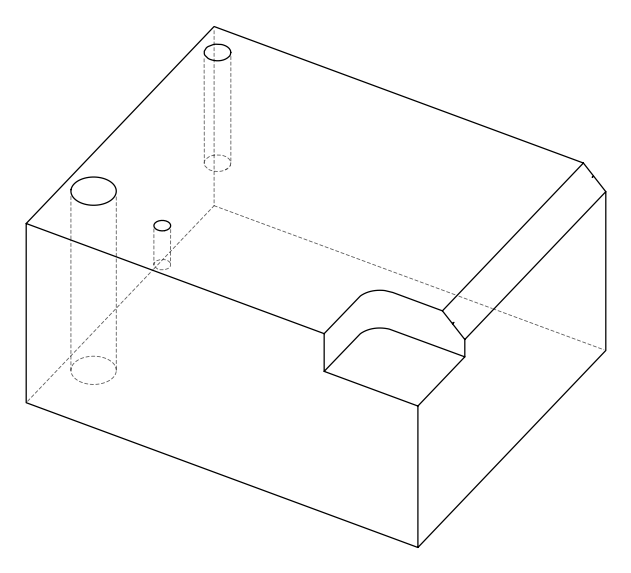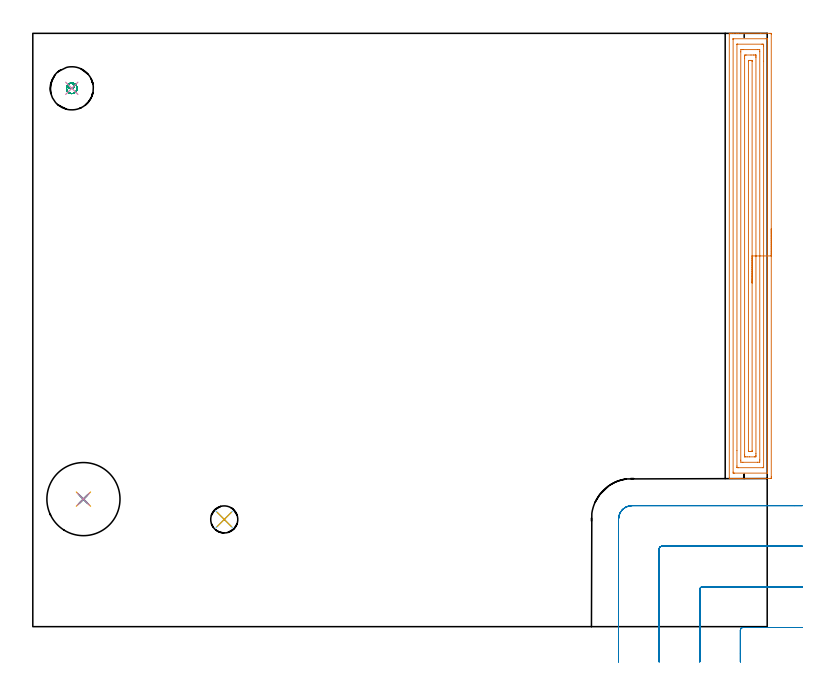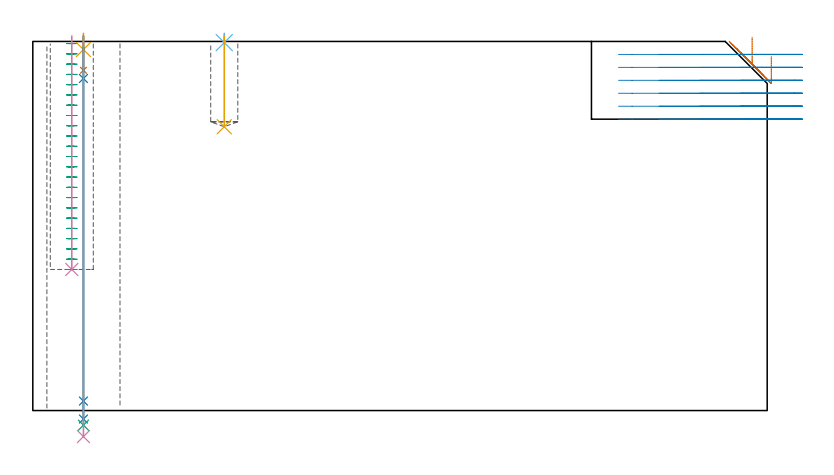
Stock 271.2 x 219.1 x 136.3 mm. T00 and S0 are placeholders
(PLAN: 11 operations, 9 tool changes, 16.7 min)
(1 AREA_MILL | FG_CHAMFER_SURFACE | UGT0205_001 | 8.15 min | 20626 mm3)
(2 MILL_CORNER_NOTCH_RECTANGULAR | CORNER_NOTCH_RECTANGULAR | UGT0201_136 | Follow Part, ap 5, ae 75% | 4.38 min | 99625 mm3)
(3 MILL_BLIND_HOLE_FROM_SOLID_MATERIAL | STEP1POCKET | NXT0201_011 | Spiral | 1.76 min | 16716 mm3)
(4 BORE_BLIND_HOLE | STEP1POCKET | UGT0332_074 | 0.35 min | 0 mm3)
(5 SPOT_DRILL | STEP1HOLE | NXT0321_9005460120000 | 0.05 min | 180 mm3)
(6 SPOT_DRILL_1 | STEP1POCKET_1 | NXT0321_9005460120000 | 0.03 min | 11 mm3)
(7 DRILL_BLIND_HOLE_INTO_CENTER | STEP1HOLE | UGT0301_191 | 0.05 min | 272 mm3)
(8 GUN_DRILL_THROUGH_HOLE | STEP1HOLE | UGT0307_003 | 0.62 min | 4873 mm3)
(9 SPADE_DRILL_TO_ENLARGE_THROUGH_HOLE | STEP1HOLE | UGT0306_008 | 0.58 min | 27417 mm3)
(10 DRILL_TO_ENLARGE_THROUGH_HOLE | STEP1HOLE | UGT0301_389 | 0.59 min | 45251 mm3)
(11 DRILL_BLIND_HOLE_INTO_CENTER_1 | STEP1POCKET_1 | NXT0301_071 | 0.14 min | 2372 mm3)
(TOOL UGT0205_001 | Chamfer Mill 20 x 3 x 45 deg. | D20 FL50 Z2)
(TOOL UGT0201_136 | Carbide End Mill 20.0 | D20 FL30 Z4)
(TOOL NXT0201_011 | ENDMILL 12mm [2P460-1200-NA 1630] | D12 FL38 Z6)
(TOOL UGT0332_074 | 15.8 mm Rough Boring Bar | D15.8)
(TOOL NXT0321_9005460120000 | NC Spot Drill, 142deg, 12mm, Carbide, Uncoated | D12 PA142 FL30 Z2)
(TOOL UGT0301_191 | Twist Drill 7.1 mm | D7.1 PA118 FL66 Z2)
(TOOL UGT0307_003 | Gun Drill 7 mm | D7 PA130 FL24 Z1)
(TOOL UGT0306_008 | Spade Drill 17.5mm | D17.5 PA132 FL10 Z2)
(TOOL UGT0301_389 | Twist Drill 27 mm | D27 PA118 FL165 Z2)
(TOOL NXT0301_071 | Carbide Drill 10mm [860.1-1000-030A1-MM 2214] | D10 PA140 FL47 Z2)
(OP 1 AREA_MILL)
G17 G21 G94 G90
T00 M6
G54
G17 G0 G90 X272.7 Y146.9 S1061 M3
G43 Z146.3 H0
Z130.8
G94 G1 Y146.862 Z129.928 F250.
Y146.748 Z129.064
Y146.559 Z128.212
Y146.297 Z127.38
Y145.963 Z126.574
Y145.56 Z125.8
Y145.091 Z125.064
Y144.56 Z124.372
Y143.971 Z123.729
Y143.328 Z123.14
Y142.636 Z122.608
Y141.9 Z122.14
Y141.126 Z121.737
Y140.32 Z121.403
Y139.488 Z121.141
Y138.636 Z120.952
Y137.772 Z120.838
Y136.9 Z120.8
Y55.297
X272.697 Y55.01 Z120.802
X272.692 Y54.71 Z120.806
X272.387 Y54.7 Z121.11
X261.084 Z132.411
X260.487 Z133.007
X259.896 Z133.601
X259.594 Z133.902
X259.003 Z134.493
X258.701 Z134.794
X258.098 Z135.402
X257.809 Z135.691
X257.612 Z135.888
X257.228 Z136.262
X257.202 Y54.709 Z136.288
X257.2 Y54.851 Z136.3
Y218.949
X257.203 Y219.09 Z136.288
X257.252 Y219.093 Z136.239
X257.612 Y219.1 Z135.887
X258.097 Z135.402
X258.701 Z134.794
X259.896 Z133.601
X260.487 Z133.007
X268.819 Z124.678
X272.091 Z121.406
X272.389 Y219.098 Z121.108
X272.692 Y219.09 Z120.806
X272.699 Y218.788 Z120.799
X272.7 Y136.9 Z120.8
X271.286 Z122.214
X271.285 Y56.994 Z122.215
X271.284 Y56.907 Z122.216
X271.279 Y56.734 Z122.221
X271.276 Y56.708 Z122.224
X271.269 Y56.706 Z122.231
X271.246 Y56.702 Z122.254
X271.199 Y56.701 Z122.301
X259.081 Z134.419
X258.701 Y56.705 Z134.799
X258.648 Y56.709 Z134.852
X258.621 Y56.713 Z134.879
X258.614 Y57.08 Z134.886
X258.615 Y216.806 Z134.885
X258.616 Y216.893 Z134.884
X258.621 Y217.066 Z134.879
X258.624 Y217.092 Z134.876
X258.631 Y217.094 Z134.869
X258.654 Y217.097 Z134.846
X258.701 Y217.099 Z134.799
X270.818 Z122.682
X271.199 Y217.095 Z122.301
X271.252 Y217.091 Z122.248
X271.279 Y217.087 Z122.221
X271.286 Y216.719 Z122.214
Y136.9
X269.872 Z123.628
X269.871 Y58.864 Z123.629
X269.87 Y58.75 Z123.63
X269.868 Y58.722 Z123.632
X269.866 Y58.715 Z123.634
X269.851 Y58.71 Z123.649
X269.742 Y58.704 Z123.758
X269.577 Y58.7 Z123.923
X260.651 Z132.849
X260.487 Y58.703 Z133.013
X260.323 Y58.708 Z133.177
X260.035 Y58.721 Z133.465
X260.033 Y58.864 Z133.467
X260.029 Y59.321 Z133.471
X260.028 Y65.035 Z133.472
X260.029 Y214.936 Z133.471
X260.03 Y215.05 Z133.47
X260.032 Y215.077 Z133.468
X260.034 Y215.085 Z133.466
X260.05 Y215.09 Z133.45
X260.158 Y215.096 Z133.342
X260.323 Y215.1 Z133.177
X269.249 Z124.251
X269.413 Y215.098 Z124.087
X269.578 Y215.092 Z123.922
X269.865 Y215.079 Z123.635
X269.867 Y214.936 Z123.633
X269.871 Y214.479 Z123.629
X269.872 Y208.793 Z123.628
Y136.9
X268.457 Z125.043
Y61.54
X268.45 Y60.718 Z125.05
X267.628 Y60.7 Z125.872
X267.576 Z125.924
X262.22 Z131.28
X261.45 Y60.719 Z132.05
X261.443 Y61.476 Z132.057
Y212.26
X261.45 Y213.082 Z132.05
X262.272 Y213.1 Z131.228
X262.324 Z131.176
X267.68 Z125.82
X268.45 Y213.08 Z125.05
X268.457 Y212.324 Z125.043
Y136.9
X267.043 Z126.457
Y63.908
X267.042 Y63.323 Z126.458
X267.04 Y63.019 Z126.46
X267.036 Y62.718 Z126.464
X266.735 Y62.709 Z126.765
X266.464 Y62.702 Z127.036
X264.681 Y62.7 Z128.819
X263.788 Z129.712
X263.165 Y62.703 Z130.335
X262.888 Y62.707 Z130.612
X262.863 Y62.719 Z130.637
X262.861 Y62.734 Z130.639
X262.858 Y63.323 Z130.642
X262.857 Y63.631 Z130.643
Y209.892
X262.858 Y210.477 Z130.642
X262.86 Y210.781 Z130.64
X262.864 Y211.082 Z130.636
X263.165 Y211.091 Z130.335
X263.436 Y211.098 Z130.064
X265.219 Y211.1 Z128.281
X266.112 Z127.388
X266.735 Y211.097 Z126.765
X267.011 Y211.093 Z126.489
X267.037 Y211.081 Z126.463
X267.039 Y211.066 Z126.461
X267.042 Y210.477 Z126.458
X267.043 Y210.169 Z126.457
Y136.9
X265.629 Z127.871
Y65.107
X265.626 Y64.768 Z127.874
X265.625 Y64.727 Z127.875
X265.623 Y64.713 Z127.877
X265.601 Y64.71 Z127.899
X265.493 Y64.704 Z128.007
X265.357 Y64.701 Z128.143
X264.95 Y64.7 Z128.55
X264.464 Y64.701 Z129.036
X264.316 Y64.704 Z129.184
X264.285 Y64.708 Z129.215
X264.278 Y64.711 Z129.222
X264.275 Y64.721 Z129.225
X264.273 Y64.755 Z129.227
X264.271 Y64.893 Z129.229
Y65.107
Y208.693
X264.274 Y209.032 Z129.226
X264.275 Y209.073 Z129.225
X264.277 Y209.087 Z129.223
X264.299 Y209.09 Z129.201
X264.407 Y209.096 Z129.093
X264.543 Y209.099 Z128.957
X264.95 Y209.1 Z128.55
X265.436 Y209.099 Z128.064
X265.584 Y209.096 Z127.916
X265.615 Y209.092 Z127.885
X265.622 Y209.089 Z127.878
X265.625 Y209.079 Z127.875
X265.627 Y209.045 Z127.873
X265.629 Y208.907 Z127.871
Y208.693
Y136.9
Y136.028 Z127.909
Y135.163 Z128.023
Y134.312 Z128.212
Y133.48 Z128.474
Y132.674 Z128.808
Y131.9 Z129.211
Y131.164 Z129.68
Y130.472 Z130.211
Y129.829 Z130.8
Y129.239 Z131.443
Y128.708 Z132.135
Y128.24 Z132.871
Y127.837 Z133.645
Y127.503 Z134.451
Y127.241 Z135.283
Y127.052 Z136.135
Y126.938 Z137.
Y126.9 Z137.871
G0 Z146.3
M5
M2
(OP 2 MILL_CORNER_NOTCH_RECTANGULAR)
G17 G21 G94 G90
T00 M6
G54
G17 G0 G90 X284.196 Y-0.3 S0 M3
G43 Z146.3 H0
Z131.517
G94 G1 X281.196 F250.
X262.295 F500.
G3 X261.3 Y-1.295 R1.
G1 Y-10.
Y-13. F250.
G0 Z146.3
X284.2 Y14.7
Z131.517
G1 X281.2
X247.296 F500.
G3 X246.3 Y13.704 R1.
G1 Y-10.
Y-13. F250.
G0 Z146.3
X284.2 Y29.7
Z131.517
G1 X281.2
X232.296 F500.
G3 X231.3 Y28.704 R1.
G1 Y-10.
Y-13. F250.
G0 Z146.3
X284.2 Y44.7
Z131.517
G1 X281.2
X221.3 F500.
G3 X216.3 Y39.7 R5.
G1 Y-10.
Y-13. F250.
G0 Z146.3
X284.196 Y-0.3
Z126.733
G1 X281.196
X262.295 F500.
G3 X261.3 Y-1.295 R1.
G1 Y-10.
Y-13. F250.
G0 Z146.3
X284.2 Y14.7
Z126.733
G1 X281.2
X247.296 F500.
G3 X246.3 Y13.704 R1.
G1 Y-10.
Y-13. F250.
G0 Z146.3
X284.2 Y29.7
Z126.733
G1 X281.2
X232.296 F500.
G3 X231.3 Y28.704 R1.
G1 Y-10.
Y-13. F250.
G0 Z146.3
X284.2 Y44.7
Z126.733
G1 X281.2
X221.3 F500.
G3 X216.3 Y39.7 R5.
G1 Y-10.
Y-13. F250.
G0 Z146.3
X284.196 Y-0.3
Z121.95
G1 X281.196
X262.295 F500.
G3 X261.3 Y-1.295 R1.
G1 Y-10.
Y-13. F250.
G0 Z146.3
X284.2 Y14.7
Z121.95
G1 X281.2
X247.296 F500.
G3 X246.3 Y13.704 R1.
G1 Y-10.
Y-13. F250.
G0 Z146.3
X284.2 Y29.7
Z121.95
G1 X281.2
X232.296 F500.
G3 X231.3 Y28.704 R1.
G1 Y-10.
Y-13. F250.
G0 Z146.3
X284.2 Y44.7
Z121.95
G1 X281.2
X221.3 F500.
G3 X216.3 Y39.7 R5.
G1 Y-10.
Y-13. F250.
G0 Z146.3
X284.196 Y-0.3
Z117.167
G1 X281.196
X262.295 F500.
G3 X261.3 Y-1.295 R1.
G1 Y-10.
Y-13. F250.
G0 Z146.3
X284.2 Y14.7
Z117.167
G1 X281.2
X247.296 F500.
G3 X246.3 Y13.704 R1.
G1 Y-10.
Y-13. F250.
G0 Z146.3
X284.2 Y29.7
Z117.167
G1 X281.2
X232.296 F500.
G3 X231.3 Y28.704 R1.
G1 Y-10.
Y-13. F250.
G0 Z146.3
X284.2 Y44.7
Z117.167
G1 X281.2
X221.3 F500.
G3 X216.3 Y39.7 R5.
G1 Y-10.
Y-13. F250.
G0 Z146.3
X284.196 Y-0.3
Z112.383
G1 X281.196
X262.295 F500.
G3 X261.3 Y-1.295 R1.
G1 Y-10.
Y-13. F250.
G0 Z146.3
X284.2 Y14.7
Z112.383
G1 X281.2
X247.296 F500.
G3 X246.3 Y13.704 R1.
G1 Y-10.
Y-13. F250.
G0 Z146.3
X284.2 Y29.7
Z112.383
G1 X281.2
X232.296 F500.
G3 X231.3 Y28.704 R1.
G1 Y-10.
Y-13. F250.
G0 Z146.3
X284.2 Y44.7
Z112.383
G1 X281.2
X221.3 F500.
G3 X216.3 Y39.7 R5.
G1 Y-10.
Y-13. F250.
G0 Z146.3
X284.196 Y-0.3
Z107.6
G1 X281.196
X262.295 F500.
G3 X261.3 Y-1.295 R1.
G1 Y-10.
Y-13. F250.
G0 Z146.3
X284.2 Y14.7
Z107.6
G1 X281.2
X247.296 F500.
G3 X246.3 Y13.704 R1.
G1 Y-10.
Y-13. F250.
G0 Z146.3
X284.2 Y29.7
Z107.6
G1 X281.2
X232.296 F500.
G3 X231.3 Y28.704 R1.
G1 Y-10.
Y-13. F250.
G0 Z146.3
X284.2 Y44.7
Z107.6
G1 X281.2
X221.3 F500.
G3 X216.3 Y39.7 R5.
G1 Y-10.
Y-13. F250.
G0 Z146.3
M5
M2
(OP 3 MILL_BLIND_HOLE_FROM_SOLID_MATERIAL)
G17 G21 G94 G90
T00 M6
G54
G17 G0 G90 X14.4 Y198.8 S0 M3
G43 Z146.3 H1
Z135.509
G94 G3 X15.141 Y200.009 R0.832 F250.
X13.515 Y200.537 R1.209
X12.663 Y197.915 R1.95
X13.515 Y200.537 R-1.95
X13.089 Y199.226 R0.975
X14.4 Y198.8 R0.975
G0 Z131.717
G3 X15.141 Y200.009 R0.832
X13.515 Y200.537 R1.209
X12.663 Y197.915 R1.95
X13.515 Y200.537 R-1.95
X13.089 Y199.226 R0.975
X14.4 Y198.8 R0.975
G0 Z127.926
G3 X15.141 Y200.009 R0.832
X13.515 Y200.537 R1.209
X12.663 Y197.915 R1.95
X13.515 Y200.537 R-1.95
X13.089 Y199.226 R0.975
X14.4 Y198.8 R0.975
G0 Z124.135
G3 X15.141 Y200.009 R0.832
X13.515 Y200.537 R1.209
X12.663 Y197.915 R1.95
X13.515 Y200.537 R-1.95
X13.089 Y199.226 R0.975
X14.4 Y198.8 R0.975
G0 Z120.343
G3 X15.141 Y200.009 R0.832
X13.515 Y200.537 R1.209
X12.663 Y197.915 R1.95
X13.515 Y200.537 R-1.95
X13.089 Y199.226 R0.975
X14.4 Y198.8 R0.975
G0 Z116.552
G3 X15.141 Y200.009 R0.832
X13.515 Y200.537 R1.209
X12.663 Y197.915 R1.95
X13.515 Y200.537 R-1.95
X13.089 Y199.226 R0.975
X14.4 Y198.8 R0.975
G0 Z112.761
G3 X15.141 Y200.009 R0.832
X13.515 Y200.537 R1.209
X12.663 Y197.915 R1.95
X13.515 Y200.537 R-1.95
X13.089 Y199.226 R0.975
X14.4 Y198.8 R0.975
G0 Z108.97
G3 X15.141 Y200.009 R0.832
X13.515 Y200.537 R1.209
X12.663 Y197.915 R1.95
X13.515 Y200.537 R-1.95
X13.089 Y199.226 R0.975
X14.4 Y198.8 R0.975
G0 Z105.178
G3 X15.141 Y200.009 R0.832
X13.515 Y200.537 R1.209
X12.663 Y197.915 R1.95
X13.515 Y200.537 R-1.95
X13.089 Y199.226 R0.975
X14.4 Y198.8 R0.975
G0 Z101.387
G3 X15.141 Y200.009 R0.832
X13.515 Y200.537 R1.209
X12.663 Y197.915 R1.95
X13.515 Y200.537 R-1.95
X13.089 Y199.226 R0.975
X14.4 Y198.8 R0.975
G0 Z97.596
G3 X15.141 Y200.009 R0.832
X13.515 Y200.537 R1.209
X12.663 Y197.915 R1.95
X13.515 Y200.537 R-1.95
X13.089 Y199.226 R0.975
X14.4 Y198.8 R0.975
G0 Z93.804
G3 X15.141 Y200.009 R0.832
X13.515 Y200.537 R1.209
X12.663 Y197.915 R1.95
X13.515 Y200.537 R-1.95
X13.089 Y199.226 R0.975
X14.4 Y198.8 R0.975
G0 Z90.013
G3 X15.141 Y200.009 R0.832
X13.515 Y200.537 R1.209
X12.663 Y197.915 R1.95
X13.515 Y200.537 R-1.95
X13.089 Y199.226 R0.975
X14.4 Y198.8 R0.975
G0 Z86.222
G3 X15.141 Y200.009 R0.832
X13.515 Y200.537 R1.209
X12.663 Y197.915 R1.95
X13.515 Y200.537 R-1.95
X13.089 Y199.226 R0.975
X14.4 Y198.8 R0.975
G0 Z82.43
G3 X15.141 Y200.009 R0.832
X13.515 Y200.537 R1.209
X12.663 Y197.915 R1.95
X13.515 Y200.537 R-1.95
X13.089 Y199.226 R0.975
X14.4 Y198.8 R0.975
G0 Z78.639
G3 X15.141 Y200.009 R0.832
X13.515 Y200.537 R1.209
X12.663 Y197.915 R1.95
X13.515 Y200.537 R-1.95
X13.089 Y199.226 R0.975
X14.4 Y198.8 R0.975
G0 Z74.848
G3 X15.141 Y200.009 R0.832
X13.515 Y200.537 R1.209
X12.663 Y197.915 R1.95
X13.515 Y200.537 R-1.95
X13.089 Y199.226 R0.975
X14.4 Y198.8 R0.975
G0 Z71.057
G3 X15.141 Y200.009 R0.832
X13.515 Y200.537 R1.209
X12.663 Y197.915 R1.95
X13.515 Y200.537 R-1.95
X13.089 Y199.226 R0.975
X14.4 Y198.8 R0.975
G0 Z67.265
G3 X15.141 Y200.009 R0.832
X13.515 Y200.537 R1.209
X12.663 Y197.915 R1.95
X13.515 Y200.537 R-1.95
X13.089 Y199.226 R0.975
X14.4 Y198.8 R0.975
G0 Z63.474
G3 X15.141 Y200.009 R0.832
X13.515 Y200.537 R1.209
X12.663 Y197.915 R1.95
X13.515 Y200.537 R-1.95
X13.089 Y199.226 R0.975
X14.4 Y198.8 R0.975
G0 Z59.683
G3 X15.141 Y200.009 R0.832
X13.515 Y200.537 R1.209
X12.663 Y197.915 R1.95
X13.515 Y200.537 R-1.95
X13.089 Y199.226 R0.975
X14.4 Y198.8 R0.975
G0 Z55.891
G3 X15.141 Y200.009 R0.832
X13.515 Y200.537 R1.209
X12.663 Y197.915 R1.95
X13.515 Y200.537 R-1.95
X13.089 Y199.226 R0.975
X14.4 Y198.8 R0.975
G0 Z52.1
G3 X15.141 Y200.009 R0.832
X13.515 Y200.537 R1.209
X12.663 Y197.915 R1.95
X13.515 Y200.537 R-1.95
X13.089 Y199.226 R0.975
X14.4 Y198.8 R0.975
G0 Z146.3
M5
M2
(OP 4 BORE_BLIND_HOLE)
G17 G21 G94 G90
T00 M6
G54
G17 G0 G90 X14.4 Y198.8 S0 M3
G43 Z146.3 H0
G94 G85 G98 Z52.1 F250. R138.3
G80
M5
M2
(OP 5 SPOT_DRILL)
G17 G21 G94 G90
T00 M6
G54
G17 G0 G90 X18.7 Y47.1 S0 M3
G43 Z146.3 H0
G94 G81 G98 Z133.3 F250. R139.3
G80
M5
M2
(OP 6 SPOT_DRILL_1)
G17 G21 G94 G90
T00 M6
G54
G17 G0 G90 X70.7 Y39.6 S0 M3
G43 Z146.3 H0
G94 G81 G98 Z135.87 F250. R139.3
G80
M5
M2
(OP 7 DRILL_BLIND_HOLE_INTO_CENTER)
G17 G21 G94 G90
T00 M6
G54
G17 G0 G90 X18.7 Y47.1 S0 M3
G43 Z146.3 H0
G94 G81 G98 Z125.65 F250. R138.3
G80
M5
M2
(OP 8 GUN_DRILL_THROUGH_HOLE)
G17 G21 G94 G90
T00 M6
G54
G17 G0 G90 X18.7 Y47.1 M8
G43 Z146.3 H0
Z134.233
S716 M3
G94 G1 Z122.621 F125. M26
G4 X.084
Z3.5 F250.
G4 X.084
Z-3.132 F125.
G4 X.084
M5
M9
G0 Z134.233
Z146.3
M2
(OP 9 SPADE_DRILL_TO_ENLARGE_THROUGH_HOLE)
G17 G21 G94 G90
T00 M6
G54
G17 G0 G90 X18.7 Y47.1 S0 M3
G43 Z146.3 H0
G94 G73 G98 Z-5.396 F250. Q15.744 R138.3
G80
M5
M2
(OP 10 DRILL_TO_ENLARGE_THROUGH_HOLE)
G17 G21 G94 G90
T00 M6
G54
G17 G0 G90 X18.7 Y47.1 S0 M3
G43 Z146.3 H0
G94 G73 G98 Z-9.612 F250. Q24.319 R138.3
G80
M5
M2
(OP 11 DRILL_BLIND_HOLE_INTO_CENTER_1)
G17 G21 G94 G90
T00 M6
G54
G17 G0 G90 X70.7 Y39.6 S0 M3
G43 Z146.3 H1
G94 G81 G98 Z104.8 F250. R138.3
G80
M5
M2
